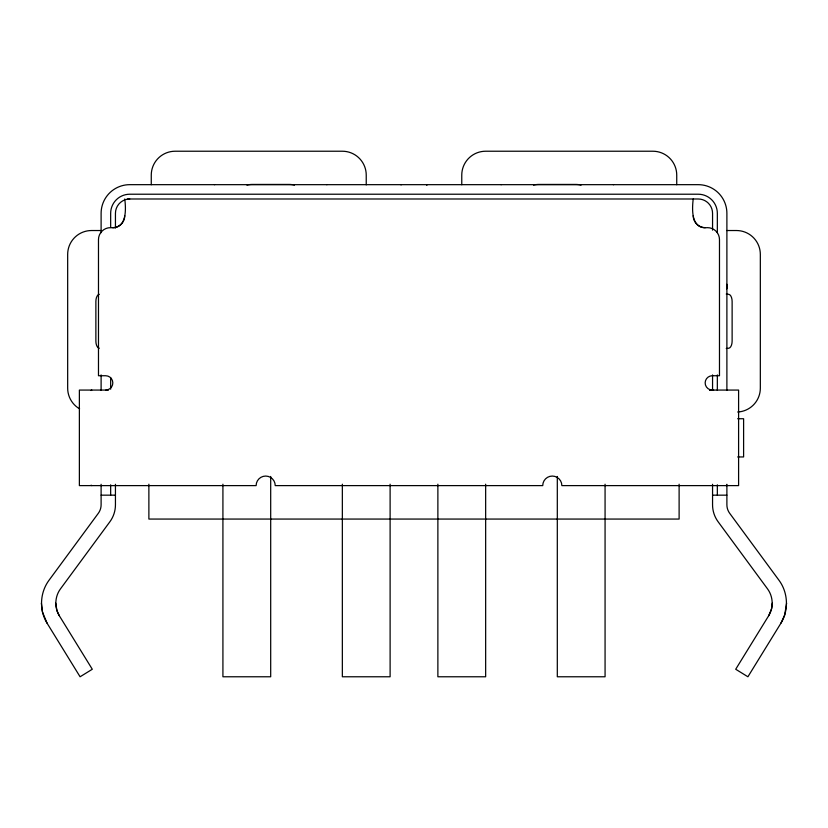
<?xml version="1.0" encoding="UTF-8"?>
<svg xmlns="http://www.w3.org/2000/svg" width="828" height="828" viewBox="0 0 828 828"><rect width="100%" height="100%" fill="white"/><g stroke="black" fill="none" stroke-linecap="round" stroke-linejoin="round"><path stroke-width="1.24" d="M124.759 198.989C126.135 209.836 126.86 229.48 110.424 227.659A11.944 11.944 0 0 0 98.48 239.592L98.48 375.736L105.653 375.736A7.162 7.162 0 0 1 112.815 382.774A7.162 7.162 0 0 1 105.912 390.071L108.033 390.071L79.374 390.071L79.374 485.612L256.121 485.612A9.553 9.553 0 0 1 265.674 476.059A9.553 9.553 0 0 1 275.227 485.612L542.733 485.612A9.553 9.553 0 0 1 552.297 476.059A9.553 9.553 0 0 1 561.85 485.612L738.597 485.612L738.597 390.071L709.927 390.071L712.059 390.071A7.162 7.162 0 0 1 705.156 382.774A7.162 7.162 0 0 1 712.318 375.736L719.48 375.736L719.48 239.592A11.944 11.944 0 0 0 707.547 227.659C691.111 229.449 691.918 209.981 693.212 198.989M148.874 484.204L148.885 519.063L679.115 519.063L679.115 484.214M222.918 484.204L222.918 676.776L270.694 676.776L270.694 476.462M342.347 484.204L342.347 676.776L390.112 676.776L390.112 484.204M437.877 484.204L437.877 676.776L485.653 676.776L485.653 484.204M557.306 476.462L557.306 676.776L605.071 676.776L605.071 484.214M726.891 284.263L726.891 288.661A28.763 1.822 0 0 1 726.591 288.92M712.556 484.297L712.556 504.79A28.659 28.659 0 0 0 718.135 521.785L767.618 588.998C773.228 596.698 773.756 607.555 768.715 615.68L735.709 669.252L747.912 676.776L780.918 623.205C788.908 610.226 788.132 592.786 779.158 580.5L729.675 513.288A14.335 14.335 0 0 1 726.891 504.79L726.891 484.297M786.6 603.157L784.665 615.132L780.918 623.205M115.444 484.297L115.444 504.79A28.659 28.659 0 0 1 109.865 521.785L60.382 588.998C54.772 596.678 54.286 607.576 59.285 615.68L92.291 669.252L80.088 676.776L47.082 623.205C39.03 610.195 39.858 592.817 48.842 580.5L98.325 513.288A14.335 14.335 0 0 0 101.109 504.79L101.109 484.297M772.265 603.157L771.603 608.725L768.715 615.68M124.759 215.715C124.8 222.111 119.222 227.71 112.815 227.659M126.063 199.486L129.768 198.989M726.26 348.505L728.712 348.236A7.162 3.622 -90 0 0 732.128 341.084L732.128 301.485A7.162 3.622 -90 0 0 728.712 294.323L726.26 294.064M127.336 198.989L698.232 198.989A14.335 14.335 0 0 1 712.556 213.324L712.556 230.132M101.192 230.526L91.556 230.526A23.888 23.888 0 0 0 67.668 254.403L67.668 388.156A23.888 23.888 0 0 0 79.612 408.846M726.808 230.526L736.444 230.526A23.888 23.888 0 0 1 760.332 254.403L760.332 388.156A23.888 23.888 0 0 1 737.686 412.013M737.655 418.73L743.606 418.73L743.606 456.952L737.655 456.952M101.109 495.165L115.444 495.165M712.556 495.165L726.891 495.165M709.927 390.071L713.643 390.071M705.156 227.659C698.77 227.71 693.139 222.09 693.212 215.715M91.111 485.198L91.794 485.612M47.082 623.205L42.456 612.016L41.4 603.157M59.285 615.68L56.925 610.588L55.735 603.157M726.891 390.443L726.891 213.324A28.659 28.659 0 0 0 698.232 184.665L129.768 184.665A28.659 28.659 0 0 0 101.109 213.324L101.109 232.72M717.338 232.72L717.338 213.324A19.106 19.106 0 0 0 698.232 194.218L129.768 194.218A19.106 19.106 0 0 0 110.662 213.324L110.662 227.545M717.338 374.929L717.338 390.443M717.338 484.825L717.338 495.165M712.556 374.929L712.556 390.443M676.735 184.747L676.735 175.112A23.888 23.888 0 0 0 652.847 151.224L485.653 151.224A23.888 23.888 0 0 0 461.765 175.112L461.765 184.747M366.235 184.872L366.235 175.112A23.888 23.888 0 0 0 342.347 151.224L175.153 151.224A23.888 23.888 0 0 0 151.265 175.112L151.265 184.747M115.444 228.062L115.444 213.324A14.335 14.335 0 0 1 124.873 199.858M110.662 377.516L110.662 389.15M110.662 484.825L110.662 495.165M101.109 374.929L101.109 390.443M99.288 348.236A7.162 3.622 90 0 1 95.872 341.084L95.872 301.485A7.162 3.622 90 0 1 99.288 294.323M326.77 184.716A29.115 3.674 -90 0 1 326.988 184.665M214.4 184.665A29.104 3.674 -89.9 0 1 214.618 184.696M501.012 184.665A29.104 3.674 90 0 1 501.23 184.716M613.382 184.727A29.115 3.674 90 0 1 613.6 184.665M400.876 184.665A28.721 1.418 -90 0 1 401.073 184.934M426.813 185.348A28.721 1.418 90 0 1 427.124 184.665M246.951 185.141A9.553 4.275 0 0 1 252.209 184.437L289.179 184.437A9.553 4.275 0 0 1 294.437 185.141M533.563 185.141A9.553 4.275 0 0 1 538.821 184.437L575.791 184.437A9.553 4.275 0 0 1 581.049 185.141M91.09 390.516A14.863 2.919 90 0 1 91.794 390.071M726.88 485.167A14.863 2.919 90 0 1 726.518 485.498"/></g></svg>
